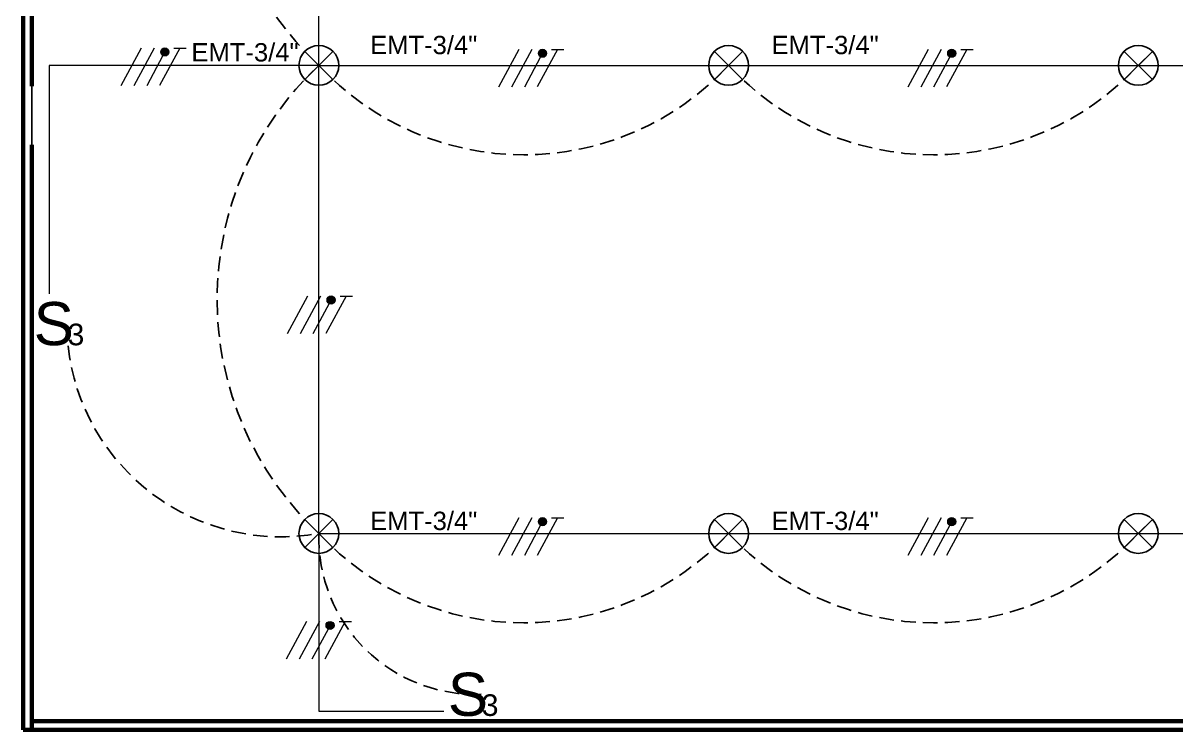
# Model space of a CAD drawing. Header units: metres. Extents: x 29 to 562, y -33 to 369.
# Drawn here: x 79.7 to 99.4, y 177.11 to 189.19 of the extents above; entities that cross this region are included whole.
import ezdxf

# ---------------------------------------------------------------- set-up
doc = ezdxf.new("R2010")
doc.units = ezdxf.units.M
doc.header["$LTSCALE"] = 2
doc.linetypes.add('HIDDEN2', pattern=[0.1875, 0.125, -0.0625])
for name, color, linetype, lineweight in [('A-WALL', 7, 'Continuous', 60), ('Alambrado', 7, 'Continuous', 9), ('Interruptores', 3, 'Continuous', 9), ('S-WALL', 7, 'Continuous', 60), ('TEXTO_ILUMINACION', 7, 'Continuous', 9), ('Tuberia', 1, 'Continuous', 9)]:
    doc.layers.add(name, color=color, linetype=linetype, lineweight=lineweight)
doc.layers.add('E-CABL', color=201, linetype='HIDDEN2')
doc.layers.add('S-PLAT', color=7, linetype='Continuous')
doc.styles.add('ROMANS', font='arial.ttf')
doc.styles.get("Standard").update_dxf_attribs({"font": 'arial.ttf'})

# ---------------------------------------------------------------- blocks, each defined once
blk = doc.blocks.new('RETIE-LAMPARAS')
for p, q in [((0, 20), (-14.1, 34.1)), ((-14.1, 34.1), (14.1, 5.9)), ((14.1, 34.1), (-14.1, 5.9)), ((0, 20), (14.1, 34.1))]:
    blk.add_line(p, q)
blk.add_circle((0, 20), 20)
blk = doc.blocks.new('Proteccion')
at = {"layer": 'Alambrado', "linetype": 'ByBlock'}
h = blk.add_hatch(color=256, dxfattribs=at)
h.dxf.hatch_style = 1
edge = h.paths.add_edge_path()
edge.add_arc((541.127, 92.917), 0.0755, 0, 360)
for points in [[(540.691, 92.99), (540.311, 92.287)], [(540.931, 92.99), (540.551, 92.288)], [(541.094, 92.849), (540.791, 92.289)], [(541.41, 92.99), (541.031, 92.29)], [(541.297, 92.989), (541.526, 92.99)]]:
    blk.add_lwpolyline(points, dxfattribs=at)
blk.add_circle((541.127, 92.917), 0.0755, dxfattribs=at)
blk = doc.blocks.new('INTERRUPTOR TRIPLE')
at = {"layer": 'Interruptores', "color": 1, "attachment_point": 1}
for s, insert, char_height in [('S', (0, 0.2294), 0.2294), ('3', (0.1801, 0.1142), 0.1147)]:
    blk.add_mtext_dynamic_manual_height_columns(s, width=0.182788, gutter_width=12.5, heights=[0], dxfattribs=dict(at, insert=insert, char_height=char_height))

msp = doc.modelspace()

# ---------------------------------------------------------------- linework, layer by layer
at = {"layer": 'A-WALL'}
for p, q in [((79.703, 216.11), (79.703, 177.11)), ((79.703, 177.11), (116.703, 177.11)), ((79.703, 177.11), (79.853, 177.11)), ((79.853, 177.11), (79.853, 177.26))]:
    msp.add_line(p, q, dxfattribs=at)
at = {"layer": 'E-CABL'}
for centre, radius, start, end in [((88.487, 192.468), 5.469, 133, 227), ((88.487, 184.468), 5.469, 133, 227), ((88.257, 191.711), 4.772, 222.8244, 317.1756), ((95.257, 191.711), 4.772, 222.8244, 317.1756), ((84.111, 184.07), 3.66, 186.1696, 280.1696), ((87.434, 180.395), 2.678, 178.4386, 272.4386), ((88.257, 183.711), 4.772, 222.8244, 317.1756), ((95.257, 183.711), 4.772, 222.8244, 317.1756)]:
    msp.add_arc(centre, radius, start, end, dxfattribs=at)
at = {"layer": 'S-PLAT'}
msp.add_line((79.853, 188.11), (79.853, 187.11), dxfattribs=at)
at = {"layer": 'S-WALL'}
for p, q in [((79.853, 188.11), (79.853, 203.11)), ((79.853, 177.26), (79.853, 187.11)), ((79.853, 177.26), (109.834, 177.26))]:
    msp.add_line(p, q, dxfattribs=at)
at = {"layer": 'Tuberia'}
for p, q in [((84.757, 180.468), (84.757, 212.468)), ((84.757, 188.468), (80.152, 188.468)), ((80.152, 188.468), (80.152, 184.566)), ((84.757, 188.468), (112.757, 188.468)), ((84.757, 180.468), (105.757, 180.468)), ((84.757, 180.468), (84.757, 177.428)), ((84.757, 177.428), (86.893, 177.428))]:
    msp.add_line(p, q, dxfattribs=at)

# ---------------------------------------------------------------- block references
at = {"xscale": 0.017, "yscale": 0.017, "zscale": 0.017}
for p in [(84.757, 188.128), (91.757, 188.128), (98.757, 188.128), (84.757, 180.128), (91.757, 180.128), (98.757, 180.128)]:
    msp.add_blockref('RETIE-LAMPARAS', p, dxfattribs=at)
at = {"color": 0, "xscale": 3.215132607539428, "yscale": 3.215132607539428, "zscale": 3.215132607539428}
for p in [(79.885, 183.686), (86.961, 177.351)]:
    msp.add_blockref('INTERRUPTOR TRIPLE', p, dxfattribs=at)
at = {"layer": 'Tuberia', "xscale": 0.9187222712515778, "yscale": 0.9187222712515778, "zscale": 0.9187222712515778}
for p in [(-415.021, 103.333), (-408.569, 103.31), (-401.576, 103.31), (-412.18, 99.094), (-408.569, 95.305), (-401.576, 95.305), (-412.197, 93.531)]:
    msp.add_blockref('Proteccion', p, dxfattribs=at)

# ---------------------------------------------------------------- texts
at = {"layer": 'TEXTO_ILUMINACION', "char_height": 0.3131, "width": 7.46276, "attachment_point": 1, "style": 'ROMANS'}
for insert in [(85.632, 188.973), (92.49, 188.973), (82.579, 188.848), (85.632, 180.84), (92.49, 180.84)]:
    msp.add_mtext('EMT-3/4"', dxfattribs=dict(at, insert=insert))

doc.saveas('drawing.dxf')
